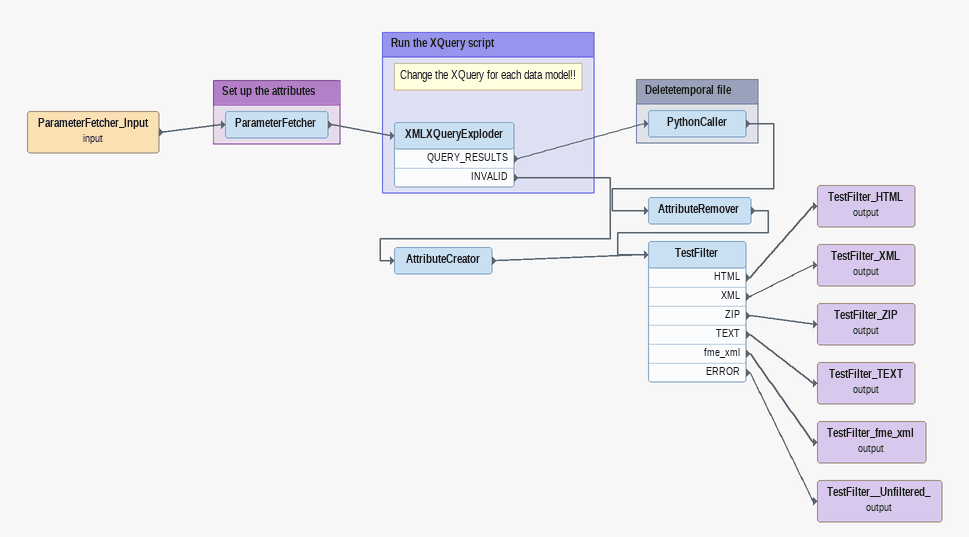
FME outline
ParameterFetcher_Input (input)
    -> ParameterFetcher
AttributeRemover
    -> TestFilter
AttributeCreator
    -> TestFilter
TestFilter
    HTML -> TestFilter_HTML (output)
    XML -> TestFilter_XML (output)
    ZIP -> TestFilter_ZIP (output)
    TEXT -> TestFilter_TEXT (output)
    fme_xml -> TestFilter_fme_xml (output)
    ERROR -> TestFilter__Unfiltered_ (output)
TestFilter_HTML (output)
TestFilter_XML (output)
TestFilter_ZIP (output)
TestFilter_TEXT (output)
TestFilter_fme_xml (output)
TestFilter__Unfiltered_ (output)

Bookmark: Set up the attributes
ParameterFetcher
    -> XMLXQueryExploder

Bookmark: Run the XQuery script
Note: Change the XQuery for each data model!!
XMLXQueryExploder
    QUERY_RESULTS -> PythonCaller
    INVALID -> AttributeCreator

Bookmark: Deletetemporal file
PythonCaller
    -> AttributeRemover
